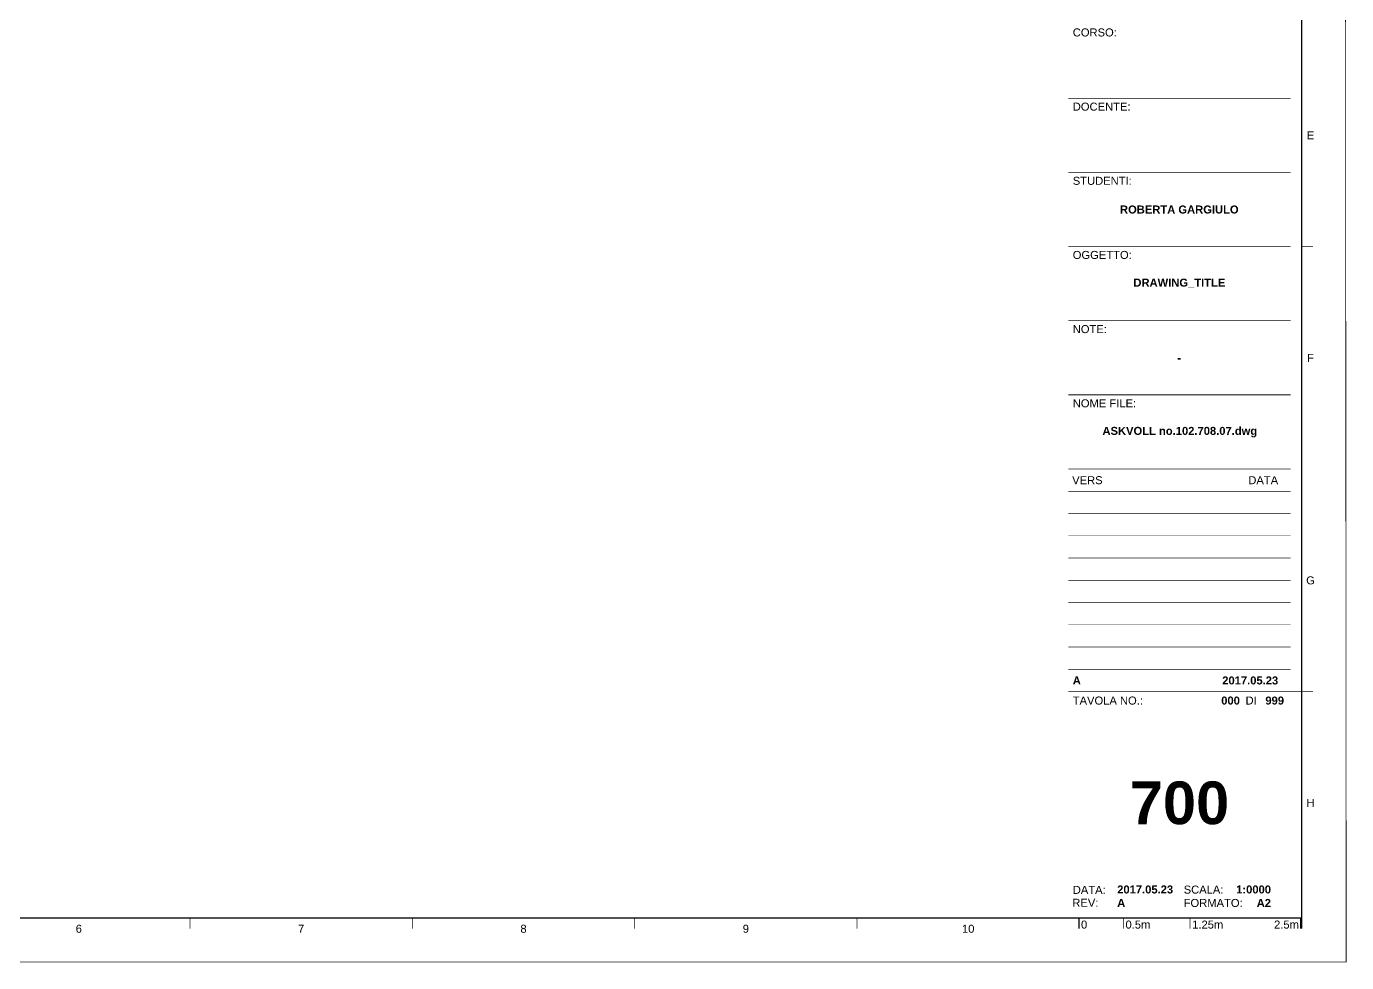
# Paper-space layout 'Layout2-A000' of a CAD drawing. Header units: millimetres. Extents: x 0 to 594, y -1 to 419.
# Drawn here: x 296.8 to 593.6, y -0.7 to 209.6 of the extents above; entities that cross this region are included whole.
import ezdxf
from ezdxf.enums import TextEntityAlignment as Align

# ---------------------------------------------------------------- set-up
doc = ezdxf.new("R2010")
doc.units = ezdxf.units.MM
doc.layers.add('G-ANNO-NPLT', color=210, linetype='Continuous', plot=False)
doc.layers.add('G-ANNO-TEXT', color=3, linetype='Continuous')
doc.layers.add('G-ANNO-TTLB', color=3, linetype='Continuous')
doc.styles.add('ARIAL', font='arial.ttf')
doc.styles.add('ARIAL-BOLD', font='')
doc.styles.add('E-ARIAL', font='arial.ttf')
doc.styles.get('ARIAL-BOLD').set_extended_font_data('Arial', bold=True)

# ---------------------------------------------------------------- blocks, each defined once
blk = doc.blocks.new('BLOCK_TITLE')
at = {"layer": 'G-ANNO-TTLB'}
for points, const_width in [([(0, 183.33), (-50, 183.33)], 0.18), ([(0, 166.67), (-50, 166.67)], 0.18), ([(-50, 166.67), (0, 166.67)], 0.18), ([(-50, 150), (0, 150)], 0.18), ([(-50, 150), (0, 150)], 0.18), ([(-50, 150), (0, 150)], 0.18), ([(-50, 150), (0, 150)], 0.18), ([(-50, 133.33), (0, 133.33)], 0.18), ([(-50, 116.67), (0, 116.67)], 0.18), ([(-50, 116.67), (0, 116.67)], 0.18), ([(-50, 100), (0, 100)], 0.18), ([(-50, 95), (0, 95)], 0.12), ([(-50, 90), (0, 90)], 0.12), ([(-50, 85), (0, 85)], 0.12), ([(-50, 80), (0, 80)], 0.12), ([(-50, 75), (0, 75)], 0.12), ([(-50, 70), (0, 70)], 0.12), ([(-50, 65), (0, 65)], 0.12), ([(-50, 60), (0, 60)], 0.12), ([(-50, 55), (0, 55)], 0.12), ([(-50, 50), (0, 50)], 0.18), ([(-50, 50), (0, 50)], 0.18)]:
    blk.add_lwpolyline(points, dxfattribs=dict(at, const_width=const_width))
at = {"layer": 'G-ANNO-TTLB', "const_width": 0.18, "flags": 128}
blk.add_lwpolyline([(2.5, 50), (0, 50)], dxfattribs=at)
blk.add_lwpolyline([(2.5, 50), (0, 50)], dxfattribs=at)
at = {"layer": 'G-ANNO-TEXT', "style": 'ARIAL'}
for s, p in [('CORSO:', (-49, 199.02)), ('DOCENTE:', (-49, 182.35)), ('STUDENTI:', (-49, 165.68)), ('OGGETTO:', (-49, 149.02)), ('NOTE:', (-49, 132.35)), ('NOME FILE:', (-49, 115.68)), ('TAVOLA NO.:', (-49, 48.88))]:
    blk.add_text(s, height=1.8, dxfattribs=at).set_placement(p, align=Align.TOP_LEFT)
for s, p in [('VERS', (-49.13, 97.5)), ('DI', (-10.14, 47.99)), ('DATA:', (-49, 5.44)), ('SCALA:', (-24.06, 5.5)), ('REV:', (-49.1, 2.54)), ('FORMATO:', (-24.06, 2.5))]:
    blk.add_text(s, height=1.8, dxfattribs=at).set_placement(p, align=Align.MIDDLE_LEFT)
at = {"layer": 'G-ANNO-TEXT'}
for s, style, p in [('DATA', 'ARIAL', (-2.81, 97.5)), ('A2', 'ARIAL-BOLD', (-4.42, 2.5))]:
    blk.add_text(s, height=1.8, dxfattribs=dict(at, style=style)).set_placement(p, align=Align.MIDDLE_RIGHT)
at = {"layer": 'G-ANNO-TEXT', "style": 'ARIAL-BOLD'}
for tag, p, height in [('PROJECT_TITLE_001', (-45.32, 222.27), 3.6), ('STUDENTS_001', (-31.83, 160.46), 1.8), ('STUDENTS_002', (-31.97, 157.43), 1.8), ('STUDENTS_003', (-31.98, 154.4), 1.8), ('DRAWING_TITLE_001', (-35.37, 141), 1.8), ('NOTES_001', (-25.48, 124.1), 1.8), ('FILENAME_001', (-42.32, 107.68), 1.8)]:
    blk.add_attdef(tag, p, '', height=height, dxfattribs=at)
at = {"layer": 'G-ANNO-TEXT', "style": 'ARIAL-BOLD', "flags": 2}
for tag, p in [('CLASS_001', (-38.72, 192.28)), ('CLASS_002', (-34.96, 189.25)), ('PROFESSOR_001', (-36.33, 174.1))]:
    blk.add_attdef(tag, p, '', height=1.8, dxfattribs=at)
at = {"layer": 'G-ANNO-TEXT', "style": 'ARIAL-BOLD'}
for tag, p in [('VERSION_9', (-49, 92.5)), ('VERSION_8', (-49, 87.5)), ('VERSION_7', (-49, 82.5)), ('VERSION_6', (-49, 77.5)), ('VERSION_5', (-49, 72.5)), ('VERSION_4', (-49, 67.5)), ('VERSION_3', (-49, 62.5)), ('VERSION_2', (-49, 57.5)), ('VERSION_1', (-49, 52.5)), ('SHEET_TOTAL', (-5.68, 47.98)), ('DATE', (-39.01, 5.53)), ('REV', (-39.01, 2.51))]:
    blk.add_attdef(tag, text='', height=1.8, dxfattribs=at).set_placement(p, align=Align.MIDDLE_LEFT)
for tag, p in [('DATA_9', (-2.81, 92.5)), ('DATA_8', (-2.81, 87.5)), ('DATA_7', (-2.81, 82.5)), ('DATA_6', (-2.81, 77.5)), ('DATA_5', (-2.81, 72.5)), ('DATA_4', (-2.81, 67.5)), ('DATA_3', (-2.81, 62.5)), ('DATA_2', (-2.81, 57.5)), ('DATA_1', (-2.81, 52.5)), ('SHEET_COPY', (-11.42, 47.98)), ('SCALE', (-4.42, 5.53))]:
    blk.add_attdef(tag, text='', height=1.8, dxfattribs=at).set_placement(p, align=Align.MIDDLE_RIGHT)
blk.add_attdef('SHEET', text='', height=9.6, dxfattribs=at).set_placement((-25, 25), align=Align.MIDDLE_CENTER)
blk = doc.blocks.new('*U67')
at = {"layer": 'G-ANNO-TTLB', "const_width": 0.18}
for points in [[(0, -2.5), (0, 0)], [(10, 0), (10, -2.5)], [(25, 0), (25, -2.5)]]:
    blk.add_lwpolyline(points, dxfattribs=at)
at = {"layer": 'G-ANNO-TTLB'}
blk.add_lwpolyline([(50, 0, 0.48, 0.48, 0), (50, -2.5, 0.48, 0.48, 0)], format="xyseb", dxfattribs=at)
at = {"layer": 'G-ANNO-TEXT', "style": 'E-ARIAL'}
blk.add_text('0', height=1.8, dxfattribs=at).set_placement((1.2, -0.7), align=Align.TOP_CENTER)
for s, p in [('0.5m', (10.5, -2.5)), ('1.25m', (25.5, -2.5))]:
    blk.add_text(s, height=1.8, dxfattribs=at).set_placement(p)
blk.add_text('2.5m', height=1.8, dxfattribs=at).set_placement((49.5, -2.5), align=Align.RIGHT)

psp = doc.layouts.new('Layout2-A000')

# ---------------------------------------------------------------- linework, layer by layer
at = {"layer": 'G-ANNO-NPLT', "const_width": 0.18}
for points in [[(593.55, -0.65), (593.27, 418.5)], [(593.51, -0.59), (0.31, -0.59)]]:
    psp.add_lwpolyline(points, dxfattribs=at)
at = {"layer": 'G-ANNO-TTLB'}
psp.add_line((27.55, 9.35), (583.55, 9.35), dxfattribs=at)
at = {"layer": 'G-ANNO-TTLB', "const_width": 0.18, "flags": 128}
for points in [[(333.55, 9.35), (333.55, 6.85)], [(383.55, 9.35), (383.55, 6.85)], [(433.55, 9.35), (433.55, 6.85)], [(483.55, 9.35), (483.55, 6.85)], [(533.55, 9.35), (533.55, 6.85)]]:
    psp.add_lwpolyline(points, dxfattribs=at)

# ---------------------------------------------------------------- block references
ref = psp.add_blockref('BLOCK_TITLE', (581.06, 10.16))
ref.add_attrib('SHEET_COPY', '000', dxfattribs={"layer": 'G-ANNO-TEXT', "height": 1.8, "style": 'ARIAL-BOLD'}).set_placement((569.64, 58.14), align=Align.MIDDLE_RIGHT)
ref.add_attrib('SHEET_TOTAL', '999', dxfattribs={"layer": 'G-ANNO-TEXT', "height": 1.8, "style": 'ARIAL-BOLD'}).set_placement((575.38, 58.14), align=Align.MIDDLE_LEFT)
ref.add_attrib('SCALE', '1:0000', dxfattribs={"layer": 'G-ANNO-TEXT', "height": 1.8, "style": 'ARIAL-BOLD'}).set_placement((576.64, 15.69), align=Align.MIDDLE_RIGHT)
ref.add_attrib('REV', 'A', dxfattribs={"layer": 'G-ANNO-TEXT', "height": 1.8, "style": 'ARIAL-BOLD'}).set_placement((542.05, 12.67), align=Align.MIDDLE_LEFT)
ref.add_attrib('DATE', '2017.05.23', dxfattribs={"layer": 'G-ANNO-TEXT', "height": 1.8, "style": 'ARIAL-BOLD'}).set_placement((542.05, 15.69), align=Align.MIDDLE_LEFT)
ref.add_attrib('SHEET', '700', dxfattribs={"layer": 'G-ANNO-TEXT', "height": 9.6, "style": 'ARIAL-BOLD'}).set_placement((556.06, 35.16), align=Align.MIDDLE_CENTER)
ref.add_attrib('DATA_1', '2017.05.23', dxfattribs={"layer": 'G-ANNO-TEXT', "height": 1.8, "style": 'ARIAL-BOLD'}).set_placement((578.26, 62.66), align=Align.MIDDLE_RIGHT)
ref.add_attrib('VERSION_1', 'A', dxfattribs={"layer": 'G-ANNO-TEXT', "height": 1.8, "style": 'ARIAL-BOLD'}).set_placement((532.06, 62.66), align=Align.MIDDLE_LEFT)
ref.add_attrib('FILENAME_001', 'ASKVOLL no.102.708.07.dwg', (538.74, 117.84), dxfattribs={"layer": 'G-ANNO-TEXT', "height": 1.8, "style": 'ARIAL-BOLD'})
ref.add_attrib('NOTES_001', '-', (555.58, 134.26), dxfattribs={"layer": 'G-ANNO-TEXT', "height": 1.8, "style": 'ARIAL-BOLD'})
ref.add_attrib('DRAWING_TITLE_001', 'DRAWING_TITLE', (545.7, 151.16), dxfattribs={"layer": 'G-ANNO-TEXT', "height": 1.8, "style": 'ARIAL-BOLD'})
ref.add_attrib('STUDENTS_001', 'ROBERTA GARGIULO', (542.68, 167.59), dxfattribs={"layer": 'G-ANNO-TEXT', "height": 1.8, "style": 'ARIAL-BOLD'})
psp.add_blockref('*U67', (533.42, 9.4))

# ---------------------------------------------------------------- texts
at = {"layer": 'G-ANNO-TEXT', "style": 'ARIAL'}
for s, p in [('6', (308.55, 6.86)), ('7', (358.55, 6.86)), ('8', (408.55, 6.86)), ('9', (458.55, 6.86)), ('10', (508.55, 6.86))]:
    psp.add_text(s, height=1.8, dxfattribs=at).set_placement(p, align=Align.MIDDLE_CENTER)

# ---------------------------------------------------------------- next in the draw order: linework, layer by layer
at = {"layer": 'G-ANNO-TTLB'}
psp.add_line((583.55, 9.35), (583.55, 410.15), dxfattribs=at)
at = {"layer": 'G-ANNO-TTLB', "const_width": 0.18, "flags": 128}
for points in [[(586.05, 160.15), (583.55, 160.15)], [(583.55, 133.15), (583.55, 130.65)], [(586.05, 60.15), (583.55, 60.15)]]:
    psp.add_lwpolyline(points, dxfattribs=at)

# ---------------------------------------------------------------- next in the draw order: texts
at = {"layer": 'G-ANNO-TEXT', "style": 'ARIAL'}
for s, p in [('E', (585.53, 185.15)), ('F', (585.53, 135.15)), ('G', (585.53, 85.15)), ('H', (585.53, 35.15))]:
    psp.add_text(s, height=1.8, dxfattribs=at).set_placement(p, align=Align.MIDDLE_CENTER)

doc.saveas('drawing.dxf')
